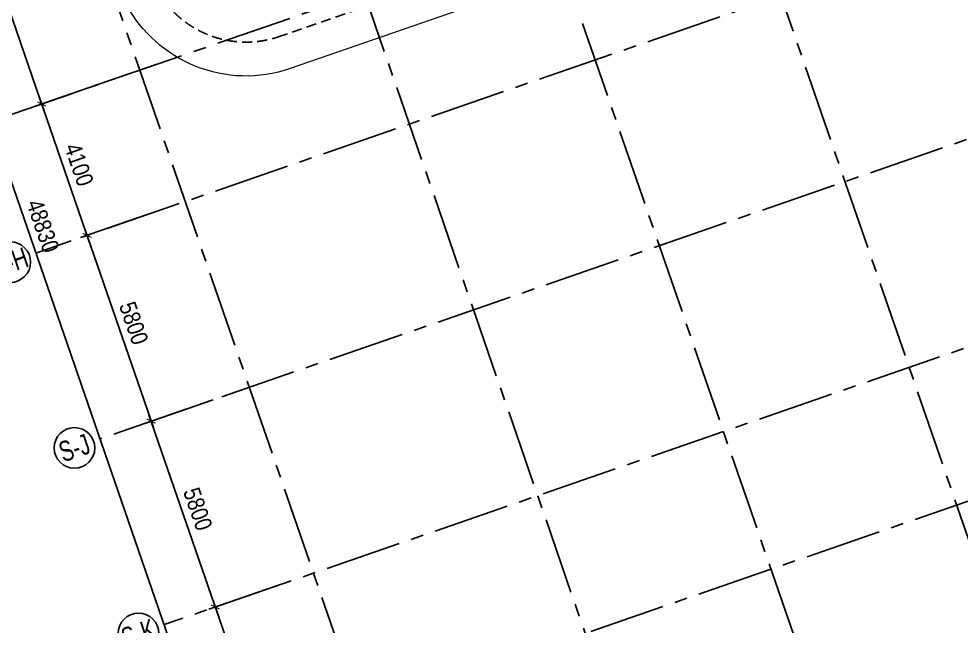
# Model space of a CAD drawing. Header units: millimetres. Extents: x -80883 to 1826631, y -376836 to 309394.
# Drawn here: x 1689287 to 1717096, y -337006 to -319086 of the extents above; entities that cross this region are included whole.
import ezdxf
from ezdxf.enums import TextEntityAlignment as Align

# ---------------------------------------------------------------- set-up
doc = ezdxf.new("R2010")
doc.units = ezdxf.units.MM
doc.header["$LTSCALE"] = 100
doc.header["$PDMODE"] = 32
doc.header["$PDSIZE"] = 2.5
doc.linetypes.add('CENTER2', pattern=[1.125, 0.75, -0.125, 0.125, -0.125])
doc.linetypes.add('DASHED', pattern=[4.5, 3, -1.5])
for name, color, linetype in [('ccu11-Khuat', 9, 'DASHED'), ('ccu12-Truc', 13, 'CENTER2'), ('KT-Dim', 8, 'Continuous'), ('Xref_ST_MBDV Cot vach 30.7.2022|Xref_ST_MBDV Cot vach 30.7.2022|Xref_ST_MBDV Cot vach 30.7.2022|Xref_ST_MBDV Cot vach 30.7.2022|A-GRID-SYM', 50, 'Continuous')]:
    doc.layers.add(name, color=color, linetype=linetype)
doc.layers.add('TNG hungdh1', color=3, linetype='Continuous', lineweight=13)
doc.styles.add('Arial Narrow', font='ARIALN.TTF')
doc.styles.add('HBA-Text', font='GOTHIC.TTF')
doc.dimstyles.new('ccu12-200', dxfattribs={"dimscale": 200, "dimtxt": 2.5, "dimasz": 1, "dimexe": 1, "dimexo": 2, "dimgap": 1, "dimtad": 1, "dimdec": 0, "dimrnd": 5, "dimdsep": 46, "dimtxsty": 'Arial Narrow', "dimblk": 'ARCHTICK', "dimcen": -1, "dimdle": 1, "dimclrd": 256, "dimclre": 256, "dimclrt": 3, "dimadec": 0, "dimazin": 2, "dimtfac": 0.1, "dimtdec": 0, "dimtmove": 0, "dimatfit": 1, "dimldrblk": 'ARCHTICK', "dimfxl": 1, "dimtvp": 0.833333, "dimtolj": 1, "dimtzin": 12, "dimarcsym": 0})

# ---------------------------------------------------------------- blocks, each defined once
blk = doc.blocks.new('GRID-SYM-flat-90')
at = {"layer": 'Xref_ST_MBDV Cot vach 30.7.2022|Xref_ST_MBDV Cot vach 30.7.2022|Xref_ST_MBDV Cot vach 30.7.2022|Xref_ST_MBDV Cot vach 30.7.2022|A-GRID-SYM'}
blk.add_circle((0, 0, 0), 900, dxfattribs=at)
at = {"layer": 'Xref_ST_MBDV Cot vach 30.7.2022|Xref_ST_MBDV Cot vach 30.7.2022|Xref_ST_MBDV Cot vach 30.7.2022|Xref_ST_MBDV Cot vach 30.7.2022|A-GRID-SYM', "style": 'HBA-Text'}
blk.add_attdef('GRID', text='', height=900, rotation=19.0471, dxfattribs=at).set_placement((0, 0, 0), align=Align.MIDDLE_CENTER)
blk = doc.blocks.new('GRID-SYM-flat-91')
at = {"layer": 'Xref_ST_MBDV Cot vach 30.7.2022|Xref_ST_MBDV Cot vach 30.7.2022|Xref_ST_MBDV Cot vach 30.7.2022|Xref_ST_MBDV Cot vach 30.7.2022|A-GRID-SYM'}
blk.add_circle((0, 0, 0), 900, dxfattribs=at)
at = {"layer": 'Xref_ST_MBDV Cot vach 30.7.2022|Xref_ST_MBDV Cot vach 30.7.2022|Xref_ST_MBDV Cot vach 30.7.2022|Xref_ST_MBDV Cot vach 30.7.2022|A-GRID-SYM', "style": 'HBA-Text'}
blk.add_attdef('GRID', text='', height=900, rotation=19.0471, dxfattribs=at).set_placement((0, 0, 0), align=Align.MIDDLE_CENTER)
blk = doc.blocks.new('_ARCHTICK')
at = {"color": 0, "linetype": 'ByBlock', "const_width": 0.15}
blk.add_lwpolyline([(-0.5, -0.5), (0.5, 0.5)], dxfattribs=at)
blk = doc.blocks.new('*D997')
at = {"layer": 'Defpoints', "color": 0, "transparency": 16777216}
for p in [(312032, -68726, 0), (315815, -77470), (312921, -78469)]:
    blk.add_point(p, dxfattribs=at)
at = {"layer": 'KT-Dim', "lineweight": -2, "transparency": 16777216}
for p, q in [((311654, -68857), (309632, -69555)), ((309756, -69300), (312986, -78659)), ((315437, -77601), (312732, -78535))]:
    blk.add_line(p, q, dxfattribs=at)
at = {"layer": 'KT-Dim', "lineweight": -2, "transparency": 16777216, "xscale": 200, "yscale": 200, "zscale": 200}
for p, rotation in [((309821, -69489), 109.0471379637702), ((312921, -78469), 289.0471379637702)]:
    blk.add_blockref('_ARCHTICK', p, dxfattribs=dict(at, rotation=rotation))
at = {"layer": 'KT-Dim', "color": 3, "transparency": 16777216, "insert": (311801, -73831), "char_height": 500, "attachment_point": 5, "rotation": 289.0471, "style": 'Arial Narrow'}
blk.add_mtext('\\A1;9500', dxfattribs=at)
blk = doc.blocks.new('GRID-SYM-flat-103')
at = {"layer": 'Xref_ST_MBDV Cot vach 30.7.2022|Xref_ST_MBDV Cot vach 30.7.2022|Xref_ST_MBDV Cot vach 30.7.2022|Xref_ST_MBDV Cot vach 30.7.2022|A-GRID-SYM'}
blk.add_circle((0, 0, 0), 900, dxfattribs=at)
at = {"layer": 'Xref_ST_MBDV Cot vach 30.7.2022|Xref_ST_MBDV Cot vach 30.7.2022|Xref_ST_MBDV Cot vach 30.7.2022|Xref_ST_MBDV Cot vach 30.7.2022|A-GRID-SYM', "style": 'HBA-Text'}
blk.add_attdef('GRID', text='', height=900, rotation=19.0471, dxfattribs=at).set_placement((0, 0, 0), align=Align.MIDDLE_CENTER)
blk = doc.blocks.new('*D959')
at = {"layer": 'Defpoints', "color": 0, "transparency": 16777216}
for p in [(306861, -58345, 0), (323836, -104143), (320491, -105298)]:
    blk.add_point(p, dxfattribs=at)
at = {"layer": 'KT-Dim', "lineweight": -2, "transparency": 16777216}
for p, q in [((306483, -58476), (304366, -59206)), ((304490, -58952), (320556, -105487)), ((323458, -104273), (320302, -105363))]:
    blk.add_line(p, q, dxfattribs=at)
at = {"layer": 'KT-Dim', "lineweight": -2, "transparency": 16777216, "xscale": 200, "yscale": 200, "zscale": 200}
for p, rotation in [((304555, -59141), 109.0471379637702), ((320491, -105298), 289.0471379637702)]:
    blk.add_blockref('_ARCHTICK', p, dxfattribs=dict(at, rotation=rotation))
at = {"layer": 'KT-Dim', "color": 3, "transparency": 16777216, "insert": (312954, -82071), "char_height": 500, "attachment_point": 5, "rotation": 289.0471, "style": 'Arial Narrow'}
blk.add_mtext('\\A1;48830', dxfattribs=at)
blk = doc.blocks.new('*D960')
at = {"layer": 'Defpoints', "color": 0, "transparency": 16777216}
for p in [(315132, -77706, 0), (316470, -81582, 0), (314259, -82345)]:
    blk.add_point(p, dxfattribs=at)
at = {"layer": 'KT-Dim', "lineweight": -2, "transparency": 16777216}
for p, q in [((314754, -77837), (312732, -78535)), ((312856, -78280), (314324, -82534)), ((316092, -81712), (314070, -82410))]:
    blk.add_line(p, q, dxfattribs=at)
at = {"layer": 'KT-Dim', "lineweight": -2, "transparency": 16777216, "xscale": 200, "yscale": 200, "zscale": 200}
for p, rotation in [((312921, -78469), 109.0471379637702), ((314259, -82345), 289.0471379637702)]:
    blk.add_blockref('_ARCHTICK', p, dxfattribs=dict(at, rotation=rotation))
at = {"layer": 'KT-Dim', "color": 3, "transparency": 16777216, "insert": (314021, -80259), "char_height": 500, "attachment_point": 5, "rotation": 289.0471, "style": 'Arial Narrow'}
blk.add_mtext('\\A1;4100', dxfattribs=at)
blk = doc.blocks.new('*D961')
at = {"layer": 'Defpoints', "color": 0, "transparency": 16777216}
for p in [(316470, -81582, 0), (318361, -87065, 0), (316152, -87827)]:
    blk.add_point(p, dxfattribs=at)
at = {"layer": 'KT-Dim', "lineweight": -2, "transparency": 16777216}
for p, q in [((316092, -81712), (314070, -82410)), ((314194, -82156), (316217, -88016)), ((317983, -87195), (315963, -87893))]:
    blk.add_line(p, q, dxfattribs=at)
at = {"layer": 'KT-Dim', "lineweight": -2, "transparency": 16777216, "xscale": 200, "yscale": 200, "zscale": 200}
for p, rotation in [((314259, -82345), 109.0471379637702), ((316152, -87827), 289.0471379637702)]:
    blk.add_blockref('_ARCHTICK', p, dxfattribs=dict(at, rotation=rotation))
at = {"layer": 'KT-Dim', "color": 3, "transparency": 16777216, "insert": (315636, -84937), "char_height": 500, "attachment_point": 5, "rotation": 289.0471, "style": 'Arial Narrow'}
blk.add_mtext('\\A1;5800', dxfattribs=at)
blk = doc.blocks.new('*D962')
at = {"layer": 'Defpoints', "color": 0, "transparency": 16777216}
for p in [(318361, -87065, 0), (320256, -92546, 0), (318043, -93310)]:
    blk.add_point(p, dxfattribs=at)
at = {"layer": 'KT-Dim', "lineweight": -2, "transparency": 16777216}
for p, q in [((317983, -87195), (315961, -87893)), ((316085, -87639), (318108, -93500)), ((319877, -92677), (317854, -93376))]:
    blk.add_line(p, q, dxfattribs=at)
at = {"layer": 'KT-Dim', "lineweight": -2, "transparency": 16777216, "xscale": 200, "yscale": 200, "zscale": 200}
for p, rotation in [((316150, -87828), 109.0471379637702), ((318043, -93310), 289.0471379637702)]:
    blk.add_blockref('_ARCHTICK', p, dxfattribs=dict(at, rotation=rotation))
at = {"layer": 'KT-Dim', "color": 3, "transparency": 16777216, "insert": (317527, -90421), "char_height": 500, "attachment_point": 5, "rotation": 289.0471, "style": 'Arial Narrow'}
blk.add_mtext('\\A1;5800', dxfattribs=at)
blk = doc.blocks.new('*D963')
at = {"layer": 'Defpoints', "color": 0, "transparency": 16777216}
for p in [(320256, -92546, 0), (321659, -96611, 0), (319448, -97374)]:
    blk.add_point(p, dxfattribs=at)
at = {"layer": 'KT-Dim', "lineweight": -2, "transparency": 16777216}
for p, q in [((319877, -92677), (317856, -93375)), ((317979, -93121), (319513, -97563)), ((321281, -96742), (319259, -97440))]:
    blk.add_line(p, q, dxfattribs=at)
at = {"layer": 'KT-Dim', "lineweight": -2, "transparency": 16777216, "xscale": 200, "yscale": 200, "zscale": 200}
for p, rotation in [((318045, -93310), 109.0471379637702), ((319448, -97374), 289.0471379637702)]:
    blk.add_blockref('_ARCHTICK', p, dxfattribs=dict(at, rotation=rotation))
at = {"layer": 'KT-Dim', "color": 3, "transparency": 16777216, "insert": (319177, -95193), "char_height": 500, "attachment_point": 5, "rotation": 289.0471, "style": 'Arial Narrow'}
blk.add_mtext('\\A1;4300', dxfattribs=at)
blk = doc.blocks.new('MBKC-T7-PN-1')
at = {"layer": 'ccu11-Khuat', "color": 4}
blk.add_lwpolyline([(30527, 11150, -0.116403), (42216, 12547), (57515, 8143, -0.289834), (59781, 5504), (65041, -9696, 0.318129), (69737, -13061), (99388, -13229, -0.321297), (101187, -14512), (104694, -30014, -0.44713), (101657, -35141), (55507, -34879, -0.334871), (51047, -31945), (46522, -18868, 0.375007), (30346, -12154), (10967, -18860, -0.370185), (7327, -17415), (-171, -3079, -0.458421), (1506, 1146)], format="xyb", close=True, dxfattribs=at)
at = {"layer": 'TNG hungdh1'}
blk.add_lwpolyline([(30192, 12093, -0.117119), (42412, 13531), (57799, 9102, -0.284012), (60755, 5749), (65986, -9369, 0.318129), (69743, -12061), (99390, -12229, -0.326525), (102151, -14245), (105661, -29755, -0.450863), (101747, -36141), (55535, -35879, -0.333243), (50104, -32276), (45598, -19256, 0.373465), (30669, -13101), (11293, -19806), (11293, -19806, -0.370334), (6441, -17879), (-1057, -3543, -0.458476), (1179, 2091), (30192, 12093)], format="xyb", dxfattribs=at)
blk = doc.blocks.new('Grid-ST-flat-3')
at = {"layer": 'ccu12-Truc', "ltscale": 30}
for p, q in [((324450.3, -45484.5), (343539.5, -100776)), ((318967.8, -47377.3), (338057.1, -102668.8)), ((313485.4, -49270.1), (332574.6, -104561.6)), ((306868.6, -51554.5), (325957.9, -106846)), ((377595.9, -60477.9), (312746.7, -82867)), ((352142.8, -64928.1), (311408.7, -78991.5)), ((377787.3, -66547.8), (314639.5, -88349.4)), ((368131.1, -76017.5), (316532.3, -93831.9)), ((369534.4, -80082.1), (317935.6, -97896.5))]:
    blk.add_line(p, q, dxfattribs=at)
at = {"layer": 'KT-Dim'}
ref = blk.add_blockref('GRID-SYM-flat-103', (311992.9, -83134.8, 0), dxfattribs=dict(at, xscale=0.6666666666666666, yscale=0.6666666666666666, zscale=0.6666666666666666))
ref.add_attrib('GRID', 'S-H', dxfattribs={"layer": 'Xref_ST_MBDV Cot vach 30.7.2022|Xref_ST_MBDV Cot vach 30.7.2022|Xref_ST_MBDV Cot vach 30.7.2022|Xref_ST_MBDV Cot vach 30.7.2022|A-GRID-SYM', "height": 600, "rotation": 19, "style": 'HBA-Text', "width": 0.75}).set_placement((311992.9, -83134.8, 0), align=Align.MIDDLE_CENTER)
ref = blk.add_blockref('GRID-SYM-flat-91', (313885.7, -88617.3, 0), dxfattribs=dict(at, xscale=0.6666666666666666, yscale=0.6666666666666666, zscale=0.6666666666666666))
ref.add_attrib('GRID', 'S-J', dxfattribs={"layer": 'Xref_ST_MBDV Cot vach 30.7.2022|Xref_ST_MBDV Cot vach 30.7.2022|Xref_ST_MBDV Cot vach 30.7.2022|Xref_ST_MBDV Cot vach 30.7.2022|A-GRID-SYM', "height": 600, "rotation": 19, "style": 'HBA-Text', "width": 0.75}).set_placement((313885.7, -88617.3, 0), align=Align.MIDDLE_CENTER)
ref = blk.add_blockref('GRID-SYM-flat-90', (315776.1, -94093, 0), dxfattribs=dict(at, xscale=0.6666666666666666, yscale=0.6666666666666666, zscale=0.6666666666666666))
ref.add_attrib('GRID', 'S-K', dxfattribs={"layer": 'Xref_ST_MBDV Cot vach 30.7.2022|Xref_ST_MBDV Cot vach 30.7.2022|Xref_ST_MBDV Cot vach 30.7.2022|Xref_ST_MBDV Cot vach 30.7.2022|A-GRID-SYM', "height": 600, "rotation": 19, "style": 'HBA-Text', "width": 0.75}).set_placement((315776.1, -94093, 0), align=Align.MIDDLE_CENTER)
for base, p1, p2, picture, middle in [((320490.9, -105297.8, 0), (306860.8, -58345.3), (323836, -104142.9, 0), '*D959', (312953.5, -82070.9, 0)), ((312921.2, -78469.5, 0), (312031.6, -68726.2, 0), (315815.2, -77470.3, 0), '*D997', (311801.4, -73830.9, 0)), ((314259.2, -82345, 0), (315132, -77706.2, 0), (316470, -81581.7), '*D960', (314020.5, -80258.6, 0)), ((316151.9, -87827.3, 0), (316469.9, -81581.6), (318360.7, -87064.7), '*D961', (315635.9, -84937.5, 0)), ((318042.7, -93310.5, 0), (318360.7, -87064.7), (320255.6, -92546.5), '*D962', (317526.7, -90420.6, 0)), ((319448, -97374.3, 0), (320255.6, -92546.5), (321658.8, -96611), '*D963', (319176.8, -95193.5, 0))]:
    dim = blk.add_linear_dim(base=base, p1=p1, p2=p2, angle=109.04714, dimstyle='ccu12-200', dxfattribs=at)
    dim.commit()
    dim.dimension.update_dxf_attribs({"geometry": picture, "text_midpoint": middle})

msp = doc.modelspace()

# ---------------------------------------------------------------- block references
for name, p in [('Grid-ST-flat-3', (1377041.6, -243129.8)), ('MBKC-T7-PN-1', (1686004.2, -300749.5))]:
    msp.add_blockref(name, p)

doc.saveas('drawing.dxf')
